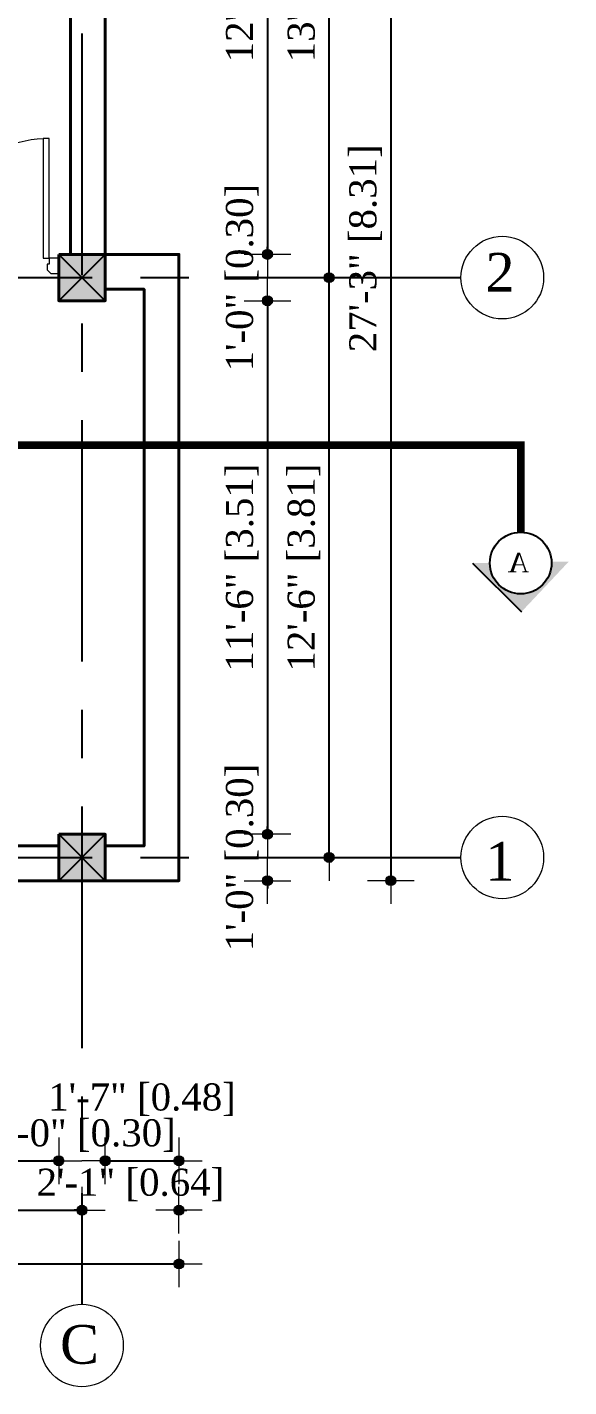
# Model space of a CAD drawing. Header units: feet. Extents: x 4160 to 31260, y -20219 to -1382.
# Drawn here: x 17456.8 to 17596.8, y -7163.8 to -6812.1 of the extents above; entities that cross this region are included whole.
import ezdxf

# ---------------------------------------------------------------- set-up
doc = ezdxf.new("R2010")
doc.units = ezdxf.units.FT
doc.header["$LTSCALE"] = 50
doc.header["$MEASUREMENT"] = 0
doc.header["$PDMODE"] = 34
for name, pattern in [('ACAD_ISO03W100', [30, 12, -18]), ('CENTER', [2, 1.25, -0.25, 0.25, -0.25]), ('HIDDEN', [0.375, 0.25, -0.125])]:
    doc.linetypes.add(name, pattern=pattern)
doc.layers.add('CL', color=253, linetype='CENTER')
for name, color, linetype, lineweight in [('COLUMN', 145, 'Continuous', 40), ('DIMENISON', 152, 'Continuous', 9), ('DIMENSION', 142, 'Continuous', 13), ('DOOR & WIN', 11, 'Continuous', 25), ('DOOR PLAN', 241, 'Continuous', 13), ('HACTH', 8, 'Continuous', 13), ('Text1', 3, 'Continuous', 25), ('wall', 6, 'Continuous', 40)]:
    doc.layers.add(name, color=color, linetype=linetype, lineweight=lineweight)
doc.styles.add('7 INCH', font='times.ttf', dxfattribs={"height": 7})
doc.styles.add('arial', font='times.ttf')
doc.dimstyles.new('7 INCH', dxfattribs={"dimscale": 0, "dimtxt": 7, "dimasz": 1, "dimexe": 2, "dimexo": 9, "dimgap": 2, "dimtad": 1, "dimdec": 0, "dimzin": 3, "dimdsep": 46, "dimlunit": 4, "dimtxsty": '7 INCH', "dimblk": 'DIM', "dimcen": 3, "dimdle": 3, "dimse1": 1, "dimse2": 1, "dimclrd": 256, "dimclre": 256, "dimclrt": 7, "dimadec": 1, "dimazin": 2, "dimtfac": 1, "dimtdec": 0, "dimtix": 1, "dimtofl": 0, "dimtmove": 2, "dimatfit": 3, "dimldrblk": 'DIM', "dimfxl": 2, "dimfrac": 2, "dimtolj": 2, "dimtzin": 0, "dimarcsym": 0})

# ---------------------------------------------------------------- blocks, each defined once
blk = doc.blocks.new('A$C151D7C43')
at = {"layer": 'HACTH', "ltscale": 0.1}
h = blk.add_hatch(color=256, dxfattribs=at)
h.dxf.hatch_style = 1
h.paths.add_polyline_path([(-12, 6), (-12, -6), (0, -6), (0, 6)])
at = {"layer": 'CL'}
for points in [[(0, 6), (-12, -6)], [(-12, 6), (0, -6)]]:
    blk.add_lwpolyline(points, dxfattribs=at)
at = {"layer": 'COLUMN'}
blk.add_lwpolyline([(-12, 6), (0, 6), (0, -6), (-12, -6)], close=True, dxfattribs=at)
blk = doc.blocks.new('3ls')
at = {"layer": 'DOOR PLAN'}
for p, q in [((-36, -2.5), (-34, -2.5)), ((-34, -2.5), (-33, -3.5)), ((-33, -5), (-33, -3.5)), ((-2, -2.5), (-3, -3.5)), ((-3, -5), (-3, -3.5)), ((0, -2.5), (-2, -2.5)), ((-36, -6.5), (-33.5, -6.5)), ((-33.5, -6.5), (-33.5, -5)), ((-33.5, -5), (-33, -5)), ((-2.5, -5), (-3, -5)), ((-2.5, -6.5), (-2.5, -5)), ((0, -6.5), (-2.5, -6.5))]:
    blk.add_line(p, q, dxfattribs=at)
blk.add_lwpolyline([(-2.5, -6.5), (-2.5, -37.5), (-4, -37.5), (-4, -6.5)], close=True, dxfattribs=at)
blk.add_arc((-2.5, -6.5), 31.04, 177.2298, 267.2298, dxfattribs=at)
blk = doc.blocks.new('DIM')
at = {"layer": 'DIMENSION'}
h = blk.add_hatch(color=256, dxfattribs=at)
h.paths.add_polyline_path([(0, 1.28), (0, 0), (1.28, 0, 0.414214)])
h.paths.add_polyline_path([(1.28, 0), (0, 0), (0, -1.28, 0.414214)])
h.paths.add_polyline_path([(0, 0), (-1.28, 0, 0.414214), (0, -1.28)])
h.paths.add_polyline_path([(0, 1.28, 0.414214), (-1.28, 0), (0, 0)])
for p, q in [((0, 6), (0, -6)), ((-6, 0), (6, 0))]:
    blk.add_line(p, q, dxfattribs=at)
blk.add_circle((0, 0), 1.28, dxfattribs=at)
blk = doc.blocks.new('*D32')
at = {"layer": 'Defpoints', "color": 0, "ltscale": 0.1, "transparency": 16777216}
for p in [(17476.93, -6717.73), (17476.93, -6870.9), (17518.89, -6870.9)]:
    blk.add_point(p, dxfattribs=at)
at = {"layer": 'DIMENSION', "lineweight": -2, "ltscale": 0.1, "transparency": 16777216}
blk.add_line((17518.89, -6718.73), (17518.89, -6869.9), dxfattribs=at)
for p, rotation in [((17518.89, -6717.73), 90), ((17518.89, -6870.9), 270)]:
    blk.add_blockref('DIM', p, dxfattribs=dict(at, rotation=rotation))
at = {"layer": 'DIMENSION', "color": 7, "ltscale": 0.1, "transparency": 16777216, "insert": (17512.37, -6794.31), "char_height": 7, "attachment_point": 5, "rotation": 90, "style": '7 INCH'}
blk.add_mtext('\\A2;12\'-9" [3.89]', dxfattribs=at)
blk = doc.blocks.new('*D33')
at = {"layer": 'Defpoints', "color": 0, "ltscale": 0.1, "transparency": 16777216}
for p in [(17476.93, -6870.9), (17476.93, -6882.9), (17518.89, -6882.9)]:
    blk.add_point(p, dxfattribs=at)
at = {"layer": 'DIMENSION', "lineweight": -2, "ltscale": 0.1, "transparency": 16777216}
for p, q in [((17518.89, -6869.9), (17518.89, -6868.9)), ((17518.89, -6883.9), (17518.89, -6884.9))]:
    blk.add_line(p, q, dxfattribs=at)
for p, rotation in [((17518.89, -6870.9), 270), ((17518.89, -6882.9), 90)]:
    blk.add_blockref('DIM', p, dxfattribs=dict(at, rotation=rotation))
at = {"layer": 'DIMENSION', "color": 7, "ltscale": 0.1, "transparency": 16777216, "insert": (17512.37, -6876.9), "char_height": 7, "attachment_point": 5, "rotation": 90, "style": '7 INCH'}
blk.add_mtext('\\A2;1\'-0" [0.30]', dxfattribs=at)
blk = doc.blocks.new('*D34')
at = {"layer": 'Defpoints', "color": 0, "ltscale": 0.1, "transparency": 16777216}
for p in [(17476.93, -6882.9), (17476.93, -7020.9), (17518.89, -7020.9)]:
    blk.add_point(p, dxfattribs=at)
at = {"layer": 'DIMENSION', "lineweight": -2, "ltscale": 0.1, "transparency": 16777216}
blk.add_line((17518.89, -6883.9), (17518.89, -7019.9), dxfattribs=at)
for p, rotation in [((17518.89, -6882.9), 90), ((17518.89, -7020.9), 270)]:
    blk.add_blockref('DIM', p, dxfattribs=dict(at, rotation=rotation))
at = {"layer": 'DIMENSION', "color": 7, "ltscale": 0.1, "transparency": 16777216, "insert": (17512.37, -6951.9), "char_height": 7, "attachment_point": 5, "rotation": 90, "style": '7 INCH'}
blk.add_mtext('\\A2;11\'-6" [3.51]', dxfattribs=at)
blk = doc.blocks.new('*D35')
at = {"layer": 'Defpoints', "color": 0, "ltscale": 0.1, "transparency": 16777216}
for p in [(17476.93, -7020.9), (17476.93, -7032.9), (17518.89, -7032.9)]:
    blk.add_point(p, dxfattribs=at)
at = {"layer": 'DIMENSION', "lineweight": -2, "ltscale": 0.1, "transparency": 16777216}
for p, q in [((17518.89, -7019.9), (17518.89, -7018.9)), ((17518.89, -7033.9), (17518.89, -7034.9))]:
    blk.add_line(p, q, dxfattribs=at)
for p, rotation in [((17518.89, -7020.9), 270), ((17518.89, -7032.9), 90)]:
    blk.add_blockref('DIM', p, dxfattribs=dict(at, rotation=rotation))
at = {"layer": 'DIMENSION', "color": 7, "ltscale": 0.1, "transparency": 16777216, "insert": (17512.37, -7026.9), "char_height": 7, "attachment_point": 5, "rotation": 90, "style": '7 INCH'}
blk.add_mtext('\\A2;1\'-0" [0.30]', dxfattribs=at)
blk = doc.blocks.new('*D36')
at = {"layer": 'Defpoints', "color": 0, "ltscale": 0.1, "transparency": 16777216}
for p in [(17470.93, -6876.9), (17534.83, -6876.9), (17470.93, -7026.9)]:
    blk.add_point(p, dxfattribs=at)
at = {"layer": 'DIMENSION', "lineweight": -2, "ltscale": 0.1, "transparency": 16777216}
blk.add_line((17534.83, -7025.9), (17534.83, -6877.9), dxfattribs=at)
for p, rotation in [((17534.83, -6876.9), 90), ((17534.83, -7026.9), 270)]:
    blk.add_blockref('DIM', p, dxfattribs=dict(at, rotation=rotation))
at = {"layer": 'DIMENSION', "color": 7, "ltscale": 0.1, "transparency": 16777216, "insert": (17528.31, -6951.9), "char_height": 7, "attachment_point": 5, "rotation": 90, "style": '7 INCH'}
blk.add_mtext('\\A2;12\'-6" [3.81]', dxfattribs=at)
blk = doc.blocks.new('*D37')
at = {"layer": 'Defpoints', "color": 0, "ltscale": 0.1, "transparency": 16777216}
for p in [(17470.93, -6711.73), (17534.83, -6711.73), (17470.93, -6876.9)]:
    blk.add_point(p, dxfattribs=at)
at = {"layer": 'DIMENSION', "lineweight": -2, "ltscale": 0.1, "transparency": 16777216}
blk.add_line((17534.83, -6875.9), (17534.83, -6712.73), dxfattribs=at)
for p, rotation in [((17534.83, -6711.73), 90), ((17534.83, -6876.9), 270)]:
    blk.add_blockref('DIM', p, dxfattribs=dict(at, rotation=rotation))
at = {"layer": 'DIMENSION', "color": 7, "ltscale": 0.1, "transparency": 16777216, "insert": (17528.31, -6794.31), "char_height": 7, "attachment_point": 5, "rotation": 90, "style": '7 INCH'}
blk.add_mtext('\\A2;13\'-9" [4.20]', dxfattribs=at)
blk = doc.blocks.new('*D38')
at = {"layer": 'Defpoints', "color": 0, "ltscale": 0.1, "transparency": 16777216}
for p in [(17470.93, -6705.73), (17470.93, -7032.9), (17550.77, -7032.9)]:
    blk.add_point(p, dxfattribs=at)
at = {"layer": 'DIMENSION', "lineweight": -2, "ltscale": 0.1, "transparency": 16777216}
blk.add_line((17550.77, -6706.73), (17550.77, -7031.9), dxfattribs=at)
for p, rotation in [((17550.77, -6705.73), 90), ((17550.77, -7032.9), 270)]:
    blk.add_blockref('DIM', p, dxfattribs=dict(at, rotation=rotation))
at = {"layer": 'DIMENSION', "color": 7, "ltscale": 0.1, "transparency": 16777216, "insert": (17544.25, -6869.31), "char_height": 7, "attachment_point": 5, "rotation": 90, "style": '7 INCH'}
blk.add_mtext('\\A2;27\'-3" [8.31]', dxfattribs=at)
blk = doc.blocks.new('*D43')
at = {"layer": 'Defpoints', "color": 0, "ltscale": 0.1, "transparency": 16777216}
for p in [(17354.98, -7032.9), (17464.93, -7032.9), (17464.93, -7105.37)]:
    blk.add_point(p, dxfattribs=at)
at = {"layer": 'DIMENSION', "lineweight": -2, "ltscale": 0.1, "transparency": 16777216}
blk.add_line((17355.98, -7105.37), (17463.93, -7105.37), dxfattribs=at)
at = {"layer": 'DIMENSION', "lineweight": -2, "ltscale": 0.1, "transparency": 16777216, "rotation": 180}
blk.add_blockref('DIM', (17354.98, -7105.37), dxfattribs=at)
at = {"layer": 'DIMENSION', "lineweight": -2, "ltscale": 0.1, "transparency": 16777216}
blk.add_blockref('DIM', (17464.93, -7105.37), dxfattribs=at)
at = {"layer": 'DIMENSION', "color": 7, "ltscale": 0.1, "transparency": 16777216, "insert": (17409.96, -7098.84), "char_height": 7, "attachment_point": 5, "style": '7 INCH'}
blk.add_mtext('\\A2;9\'-2" [2.79]', dxfattribs=at)
blk = doc.blocks.new('*D44')
at = {"layer": 'Defpoints', "color": 0, "ltscale": 0.1, "transparency": 16777216}
for p in [(17464.93, -7032.9), (17476.93, -7032.9), (17476.93, -7105.37)]:
    blk.add_point(p, dxfattribs=at)
at = {"layer": 'DIMENSION', "lineweight": -2, "ltscale": 0.1, "transparency": 16777216}
for p, q in [((17463.93, -7105.37), (17462.93, -7105.37)), ((17477.93, -7105.37), (17478.93, -7105.37))]:
    blk.add_line(p, q, dxfattribs=at)
blk.add_blockref('DIM', (17464.93, -7105.37), dxfattribs=at)
at = {"layer": 'DIMENSION', "lineweight": -2, "ltscale": 0.1, "transparency": 16777216, "rotation": 180}
blk.add_blockref('DIM', (17476.93, -7105.37), dxfattribs=at)
at = {"layer": 'DIMENSION', "color": 7, "ltscale": 0.1, "transparency": 16777216, "insert": (17470.93, -7098.84), "char_height": 7, "attachment_point": 5, "style": '7 INCH'}
blk.add_mtext('\\A2;1\'-0" [0.30]', dxfattribs=at)
blk = doc.blocks.new('*D45')
at = {"layer": 'Defpoints', "color": 0, "ltscale": 0.1, "transparency": 16777216}
for p in [(17476.93, -7032.9), (17496, -7032.9), (17496, -7105.37)]:
    blk.add_point(p, dxfattribs=at)
at = {"layer": 'DIMENSION', "lineweight": -2, "ltscale": 0.1, "transparency": 16777216}
blk.add_line((17477.93, -7105.37), (17495, -7105.37), dxfattribs=at)
at = {"layer": 'DIMENSION', "lineweight": -2, "ltscale": 0.1, "transparency": 16777216, "rotation": 180}
blk.add_blockref('DIM', (17476.93, -7105.37), dxfattribs=at)
at = {"layer": 'DIMENSION', "lineweight": -2, "ltscale": 0.1, "transparency": 16777216}
blk.add_blockref('DIM', (17496, -7105.37), dxfattribs=at)
at = {"layer": 'DIMENSION', "color": 7, "ltscale": 0.1, "transparency": 16777216, "insert": (17486.46, -7089.57), "char_height": 7, "attachment_point": 5, "style": '7 INCH'}
blk.add_mtext('\\A2;1\'-7" [0.48]', dxfattribs=at)
blk = doc.blocks.new('*D47')
at = {"layer": 'Defpoints', "color": 0, "ltscale": 0.1, "transparency": 16777216}
for p in [(17348.98, -7032.9), (17470.93, -7032.9), (17470.93, -7118.14)]:
    blk.add_point(p, dxfattribs=at)
at = {"layer": 'DIMENSION', "lineweight": -2, "ltscale": 0.1, "transparency": 16777216}
blk.add_line((17349.98, -7118.14), (17469.93, -7118.14), dxfattribs=at)
at = {"layer": 'DIMENSION', "lineweight": -2, "ltscale": 0.1, "transparency": 16777216, "rotation": 180}
blk.add_blockref('DIM', (17348.98, -7118.14), dxfattribs=at)
at = {"layer": 'DIMENSION', "lineweight": -2, "ltscale": 0.1, "transparency": 16777216}
blk.add_blockref('DIM', (17470.93, -7118.14), dxfattribs=at)
at = {"layer": 'DIMENSION', "color": 7, "ltscale": 0.1, "transparency": 16777216, "insert": (17409.96, -7111.62), "char_height": 7, "attachment_point": 5, "style": '7 INCH'}
blk.add_mtext('\\A2;10\'-2" [3.10]', dxfattribs=at)
blk = doc.blocks.new('*D48')
at = {"layer": 'Defpoints', "color": 0, "ltscale": 0.1, "transparency": 16777216}
for p in [(17470.93, -7032.9), (17496, -7032.9), (17496, -7118.14)]:
    blk.add_point(p, dxfattribs=at)
at = {"layer": 'DIMENSION', "lineweight": -2, "ltscale": 0.1, "transparency": 16777216}
for p, q in [((17469.93, -7118.14), (17468.93, -7118.14)), ((17497, -7118.14), (17498, -7118.14))]:
    blk.add_line(p, q, dxfattribs=at)
blk.add_blockref('DIM', (17470.93, -7118.14), dxfattribs=at)
at = {"layer": 'DIMENSION', "lineweight": -2, "ltscale": 0.1, "transparency": 16777216, "rotation": 180}
blk.add_blockref('DIM', (17496, -7118.14), dxfattribs=at)
at = {"layer": 'DIMENSION', "color": 7, "ltscale": 0.1, "transparency": 16777216, "insert": (17483.46, -7111.62), "char_height": 7, "attachment_point": 5, "style": '7 INCH'}
blk.add_mtext('\\A2;2\'-1" [0.64]', dxfattribs=at)
blk = doc.blocks.new('*D49')
at = {"layer": 'Defpoints', "color": 0, "ltscale": 0.1, "transparency": 16777216}
for p in [(17203.04, -7032.9), (17496, -7032.9), (17496, -7132.04)]:
    blk.add_point(p, dxfattribs=at)
at = {"layer": 'DIMENSION', "lineweight": -2, "ltscale": 0.1, "transparency": 16777216}
blk.add_line((17204.04, -7132.04), (17495, -7132.04), dxfattribs=at)
at = {"layer": 'DIMENSION', "lineweight": -2, "ltscale": 0.1, "transparency": 16777216, "rotation": 180}
blk.add_blockref('DIM', (17203.04, -7132.04), dxfattribs=at)
at = {"layer": 'DIMENSION', "lineweight": -2, "ltscale": 0.1, "transparency": 16777216}
blk.add_blockref('DIM', (17496, -7132.04), dxfattribs=at)
at = {"layer": 'DIMENSION', "color": 7, "ltscale": 0.1, "transparency": 16777216, "insert": (17349.52, -7125.51), "char_height": 7, "attachment_point": 5, "style": '7 INCH'}
blk.add_mtext('\\A2;24\'-5" [7.44]', dxfattribs=at)

msp = doc.modelspace()

# ---------------------------------------------------------------- hatches: boundary and pattern name
at = {"layer": 'DOOR & WIN', "linetype": 'ACAD_ISO03W100', "ltscale": 0.3}
msp.add_hatch(color=256, dxfattribs=at).paths.add_polyline_path([(17596.78, -6950.36), (17592.31, -6950.36, -0.428023), (17584.35, -6958.7, -0.414214), (17576.38, -6950.73), (17571.92, -6950.73), (17584.54, -6963.36)])

# ---------------------------------------------------------------- linework, layer by layer
msp.add_line((17476.93, -7023.9), (17476.93, -7032.9))
msp.add_lwpolyline([(17467.93, -6870.9), (17476.93, -6870.9)])
at = {"layer": 'CL'}
for p, q in [((17470.93, -6613.74), (17470.93, -7142.47)), ((17111.05, -6876.9), (17568.91, -6876.9)), ((17111.05, -7026.9), (17568.91, -7026.9))]:
    msp.add_line(p, q, dxfattribs=at)
at = {"layer": 'DIMENISON'}
for centre in [(17579.59, -6876.9), (17579.59, -7026.9), (17470.93, -7153.15)]:
    msp.add_circle(centre, 10.68, dxfattribs=at)
at = {"layer": 'DOOR & WIN', "linetype": 'ACAD_ISO03W100', "ltscale": 0.3}
msp.add_line((17571.92, -6950.73), (17584.54, -6963.36), dxfattribs=at)
at = {"layer": 'DOOR & WIN', "linetype": 'HIDDEN', "ltscale": 0.01, "const_width": 2}
msp.add_lwpolyline([(17584.35, -6942.76), (17584.35, -6920.22), (17101.82, -6920.22), (17101.82, -6947.21)], dxfattribs=at)
at = {"layer": 'DOOR & WIN', "ltscale": 0.3}
msp.add_circle((17584.35, -6950.73), 7.97, dxfattribs=at)
at = {"layer": 'wall'}
for p, q in [((17476.93, -6705.73), (17476.93, -6870.9)), ((17467.93, -6717.73), (17467.93, -6870.9)), ((17464.93, -7023.9), (17354.98, -7023.9)), ((17464.93, -7032.9), (17356.04, -7032.9))]:
    msp.add_line(p, q, dxfattribs=at)
for points in [[(17467.93, -6870.9), (17496, -6870.9), (17496, -7032.9), (17476.93, -7032.9)], [(17476.93, -6879.9), (17487, -6879.9), (17487, -7023.9), (17476.93, -7023.9)]]:
    msp.add_lwpolyline(points, dxfattribs=at)

# ---------------------------------------------------------------- block references
at = {"layer": 'wall', "ltscale": 2, "xscale": -1, "rotation": 180}
msp.add_blockref('3ls', (17464.93, -6878.4), dxfattribs=at)
at = {"layer": 'wall', "ltscale": 0.1}
for p in [(17476.93, -6876.9), (17476.93, -7026.9)]:
    msp.add_blockref('A$C151D7C43', p, dxfattribs=at)

# ---------------------------------------------------------------- texts
at = {"layer": 'DOOR & WIN', "linetype": 'ACAD_ISO03W100', "ltscale": 0.3, "style": '7 INCH', "text_generation_flag": 2}
msp.add_text('A', height=5, dxfattribs=at).set_placement((17586.5, -6953.11))
at = {"layer": 'Text1', "lineweight": 30, "char_height": 10, "width": 17.5966, "attachment_point": 2, "style": 'arial'}
for s, insert in [('2', (17578.98, -6870.51)), ('1', (17578.98, -7022.86)), ('C', (17470.31, -7147.85))]:
    msp.add_mtext(s, dxfattribs=dict(at, insert=insert))

# ---------------------------------------------------------------- dimensions: what is measured, and where the dimension line sits
at = {"layer": 'DIMENSION', "ltscale": 0.1}
for base, p1, p2, picture, middle in [((17550.77, -7032.9), (17470.93, -6705.73), (17470.93, -7032.9), '*D38', (17544.25, -6869.31)), ((17534.83, -6711.73), (17470.93, -6876.9), (17470.93, -6711.73), '*D37', (17528.31, -6794.31)), ((17518.89, -6870.9), (17476.93, -6717.73), (17476.93, -6870.9), '*D32', (17512.37, -6794.31)), ((17518.89, -6882.9), (17476.93, -6870.9), (17476.93, -6882.9), '*D33', (17512.37, -6876.9)), ((17534.83, -6876.9), (17470.93, -7026.9), (17470.93, -6876.9), '*D36', (17528.31, -6951.9)), ((17518.89, -7020.9), (17476.93, -6882.9), (17476.93, -7020.9), '*D34', (17512.37, -6951.9)), ((17518.89, -7032.9), (17476.93, -7020.9), (17476.93, -7032.9), '*D35', (17512.37, -7026.9))]:
    dim = msp.add_linear_dim(base=base, p1=p1, p2=p2, angle=90, dimstyle='7 INCH', override={"dimscale": 1}, dxfattribs=at)
    dim.commit()
    dim.dimension.update_dxf_attribs({"geometry": picture, "text_midpoint": middle})
for base, p1, p2, picture, middle in [((17496, -7132.04), (17203.04, -7032.9), (17496, -7032.9), '*D49', (17349.52, -7125.51)), ((17470.93, -7118.14), (17348.98, -7032.9), (17470.93, -7032.9), '*D47', (17409.96, -7111.62)), ((17464.93, -7105.37), (17354.98, -7032.9), (17464.93, -7032.9), '*D43', (17409.96, -7098.84)), ((17476.93, -7105.37), (17464.93, -7032.9), (17476.93, -7032.9), '*D44', (17470.93, -7098.84)), ((17496, -7118.14), (17470.93, -7032.9), (17496, -7032.9), '*D48', (17483.46, -7111.62))]:
    dim = msp.add_linear_dim(base=base, p1=p1, p2=p2, dimstyle='7 INCH', override={"dimscale": 1}, dxfattribs=at)
    dim.commit()
    dim.dimension.update_dxf_attribs({"geometry": picture, "text_midpoint": middle})
dim = msp.add_linear_dim(base=(17496, -7105.37), p1=(17476.93, -7032.9), p2=(17496, -7032.9), dimstyle='7 INCH', override={"dimscale": 1}, dxfattribs=at)
dim.commit()
dim.dimension.update_dxf_attribs({"geometry": '*D45', "text_midpoint": (17486.46, -7089.57), "dimtype": 160})

doc.saveas('drawing.dxf')
